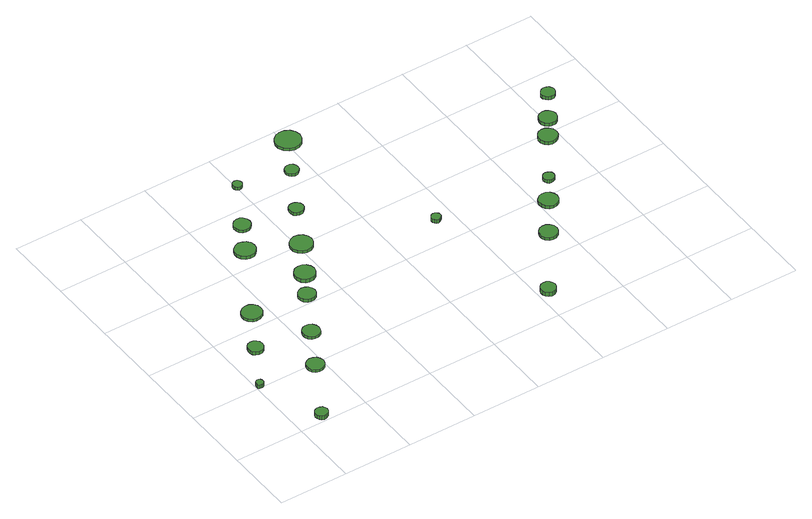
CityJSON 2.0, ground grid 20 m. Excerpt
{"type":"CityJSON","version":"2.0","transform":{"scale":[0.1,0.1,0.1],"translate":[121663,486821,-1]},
"CityObjects":{
"tree1":{"type":"SolitaryVegetationObject","attributes":{"function":"something"},"geometry":[{"type":"MultiSurface","lod":"1","boundaries":[[[0,1,2,3,4,5,6,7,8,9,10,11,12,13,14]],[[15,16,17,18,19,20,21,22,23,24,25,26,27,28,29]],[[0,29,28,1]],[[1,28,27,2]],[[2,27,26,3]],[[3,26,25,4]],[[4,25,24,5]],[[5,24,23,6]],[[6,23,22,7]],[[7,22,21,8]],[[8,21,20,9]],[[9,20,19,10]],[[10,19,18,11]],[[11,18,17,12]],[[12,17,16,13]],[[13,16,15,14]],[[14,15,29,0]]]}]},
"tree2":{"type":"SolitaryVegetationObject","attributes":{"function":"something"},"geometry":[{"type":"MultiSurface","lod":"1","boundaries":[[[30,31,32,33,34,35,36,37,38,39,40,41,42,43,44]],[[45,46,47,48,49,50,51,52,53,54,55,56,57,58,59]],[[30,59,58,31]],[[31,58,57,32]],[[32,57,56,33]],[[33,56,55,34]],[[34,55,54,35]],[[35,54,53,36]],[[36,53,52,37]],[[37,52,51,38]],[[38,51,50,39]],[[39,50,49,40]],[[40,49,48,41]],[[41,48,47,42]],[[42,47,46,43]],[[43,46,45,44]],[[44,45,59,30]]]}]},
"tree3":{"type":"SolitaryVegetationObject","attributes":{"function":"something"},"geometry":[{"type":"MultiSurface","lod":"1","boundaries":[[[60,61,62,63,64,65,66,67,68,69,70,71,72,73,74]],[[75,76,77,78,79,80,81,82,83,84,85,86,87,88,89]],[[60,89,88,61]],[[61,88,87,62]],[[62,87,86,63]],[[63,86,85,64]],[[64,85,84,65]],[[65,84,83,66]],[[66,83,82,67]],[[67,82,81,68]],[[68,81,80,69]],[[69,80,79,70]],[[70,79,78,71]],[[71,78,77,72]],[[72,77,76,73]],[[73,76,75,74]],[[74,75,89,60]]]}]},
"tree4":{"type":"SolitaryVegetationObject","attributes":{"function":"something"},"geometry":[{"type":"MultiSurface","lod":"1","boundaries":[[[90,91,92,93,94,95,96,97,98,99,100,101,102,103,104]],[[105,106,107,108,109,110,111,112,113,114,115,116,117,118,119]],[[90,119,118,91]],[[91,118,117,92]],[[92,117,116,93]],[[93,116,115,94]],[[94,115,114,95]],[[95,114,113,96]],[[96,113,112,97]],[[97,112,111,98]],[[98,111,110,99]],[[99,110,109,100]],[[100,109,108,101]],[[101,108,107,102]],[[102,107,106,103]],[[103,106,105,104]],[[104,105,119,90]]]}]},
"tree5":{"type":"SolitaryVegetationObject","attributes":{"function":"something"},"geometry":[{"type":"MultiSurface","lod":"1","boundaries":[[[120,121,122,123,124,125,126,127,128,129,130,131,132,133,134]],[[135,136,137,138,139,140,141,142,143,144,145,146,147,148,149]],[[120,149,148,121]],[[121,148,147,122]],[[122,147,146,123]],[[123,146,145,124]],[[124,145,144,125]],[[125,144,143,126]],[[126,143,142,127]],[[127,142,141,128]],[[128,141,140,129]],[[129,140,139,130]],[[130,139,138,131]],[[131,138,137,132]],[[132,137,136,133]],[[133,136,135,134]],[[134,135,149,120]]]}]},
"tree6":{"type":"SolitaryVegetationObject","attributes":{"function":"something"},"geometry":[{"type":"MultiSurface","lod":"1","boundaries":[[[150,151,152,153,154,155,156,157,158,159,160,161,162,163,164]],[[165,166,167,168,169,170,171,172,173,174,175,176,177,178,179]],[[150,179,178,151]],[[151,178,177,152]],[[152,177,176,153]],[[153,176,175,154]],[[154,175,174,155]],[[155,174,173,156]],[[156,173,172,157]],[[157,172,171,158]],[[158,171,170,159]],[[159,170,169,160]],[[160,169,168,161]],[[161,168,167,162]],[[162,167,166,163]],[[163,166,165,164]],[[164,165,179,150]]]}]},
"tree7":{"type":"SolitaryVegetationObject","attributes":{"function":"something"},"geometry":[{"type":"MultiSurface","lod":"1","boundaries":[[[180,181,182,183,184,185,186,187,188,189,190,191,192,193,194]],[[195,196,197,198,199,200,201,202,203,204,205,206,207,208,209]],[[180,209,208,181]],[[181,208,207,182]],[[182,207,206,183]],[[183,206,205,184]],[[184,205,204,185]],[[185,204,203,186]],[[186,203,202,187]],[[187,202,201,188]],[[188,201,200,189]],[[189,200,199,190]],[[190,199,198,191]],[[191,198,197,192]],[[192,197,196,193]],[[193,196,195,194]],[[194,195,209,180]]]}]},
"tree8":{"type":"SolitaryVegetationObject","attributes":{"function":"something"},"geometry":[{"type":"MultiSurface","lod":"1","boundaries":[[[210,211,212,213,214,215,216,217,218,219,220,221,222,223,224]],[[225,226,227,228,229,230,231,232,233,234,235,236,237,238,239]],[[210,239,238,211]],[[211,238,237,212]],[[212,237,236,213]],[[213,236,235,214]],[[214,235,234,215]],[[215,234,233,216]],[[216,233,232,217]],[[217,232,231,218]],[[218,231,230,219]],[[219,230,229,220]],[[220,229,228,221]],[[221,228,227,222]],[[222,227,226,223]],[[223,226,225,224]],[[224,225,239,210]]]}]},
"tree9":{"type":"SolitaryVegetationObject","attributes":{"function":"something"},"geometry":[{"type":"MultiSurface","lod":"1","boundaries":[[[240,241,242,243,244,245,246,247,248,249,250,251,252,253,254]],[[255,256,257,258,259,260,261,262,263,264,265,266,267,268,269]],[[240,269,268,241]],[[241,268,267,242]],[[242,267,266,243]],[[243,266,265,244]],[[244,265,264,245]],[[245,264,263,246]],[[246,263,262,247]],[[247,262,261,248]],[[248,261,260,249]],[[249,260,259,250]],[[250,259,258,251]],[[251,258,257,252]],[[252,257,256,253]],[[253,256,255,254]],[[254,255,269,240]]]}]},
"tree10":{"type":"SolitaryVegetationObject","attributes":{"function":"something"},"geometry":[{"type":"MultiSurface","lod":"1","boundaries":[[[270,271,272,273,274,275,276,277,278,279,280,281,282,283,284]],[[285,286,287,288,289,290,291,292,293,294,295,296,297,298,299]],[[270,299,298,271]],[[271,298,297,272]],[[272,297,296,273]],[[273,296,295,274]],[[274,295,294,275]],[[275,294,293,276]],[[276,293,292,277]],[[277,292,291,278]],[[278,291,290,279]],[[279,290,289,280]],[[280,289,288,281]],[[281,288,287,282]],[[282,287,286,283]],[[283,286,285,284]],[[284,285,299,270]]]}]},
"tree11":{"type":"SolitaryVegetationObject","attributes":{"function":"something"},"geometry":[{"type":"MultiSurface","lod":"1","boundaries":[[[300,301,302,303,304,305,306,307,308,309,310,311,312,313,314]],[[315,316,317,318,319,320,321,322,323,324,325,326,327,328,329]],[[300,329,328,301]],[[301,328,327,302]],[[302,327,326,303]],[[303,326,325,304]],[[304,325,324,305]],[[305,324,323,306]],[[306,323,322,307]],[[307,322,321,308]],[[308,321,320,309]],[[309,320,319,310]],[[310,319,318,311]],[[311,318,317,312]],[[312,317,316,313]],[[313,316,315,314]],[[314,315,329,300]]]}]},
"tree12":{"type":"SolitaryVegetationObject","attributes":{"function":"something"},"geometry":[{"type":"MultiSurface","lod":"1","boundaries":[[[330,331,332,333,334,335,336,337,338,339,340,341,342,343,344]],[[345,346,347,348,349,350,351,352,353,354,355,356,357,358,359]],[[330,359,358,331]],[[331,358,357,332]],[[332,357,356,333]],[[333,356,355,334]],[[334,355,354,335]],[[335,354,353,336]],[[336,353,352,337]],[[337,352,351,338]],[[338,351,350,339]],[[339,350,349,340]],[[340,349,348,341]],[[341,348,347,342]],[[342,347,346,343]],[[343,346,345,344]],[[344,345,359,330]]]}]},
"tree13":{"type":"SolitaryVegetationObject","attributes":{"function":"something"},"geometry":[{"type":"MultiSurface","lod":"1","boundaries":[[[360,361,362,363,364,365,366,367,368,369,370,371,372,373,374]],[[375,376,377,378,379,380,381,382,383,384,385,386,387,388,389]],[[360,389,388,361]],[[361,388,387,362]],[[362,387,386,363]],[[363,386,385,364]],[[364,385,384,365]],[[365,384,383,366]],[[366,383,382,367]],[[367,382,381,368]],[[368,381,380,369]],[[369,380,379,370]],[[370,379,378,371]],[[371,378,377,372]],[[372,377,376,373]],[[373,376,375,374]],[[374,375,389,360]]]}]},
"tree14":{"type":"SolitaryVegetationObject","attributes":{"function":"something"},"geometry":[{"type":"MultiSurface","lod":"1","boundaries":[[[390,391,392,393,394,395,396,397,398,399,400,401,402,403,404]],[[405,406,407,408,409,410,411,412,413,414,415,416,417,418,419]],[[390,419,418,391]],[[391,418,417,392]],[[392,417,416,393]],[[393,416,415,394]],[[394,415,414,395]],[[395,414,413,396]],[[396,413,412,397]],[[397,412,411,398]],[[398,411,410,399]],[[399,410,409,400]],[[400,409,408,401]],[[401,408,407,402]],[[402,407,406,403]],[[403,406,405,404]],[[404,405,419,390]]]}]},
"tree15":{"type":"SolitaryVegetationObject","attributes":{"function":"something"},"geometry":[{"type":"MultiSurface","lod":"1","boundaries":[[[420,421,422,423,424,425,426,427,428,429,430,431,432,433,434]],[[435,436,437,438,439,440,441,442,443,444,445,446,447,448,449]],[[420,449,448,421]],[[421,448,447,422]],[[422,447,446,423]],[[423,446,445,424]],[[424,445,444,425]],[[425,444,443,426]],[[426,443,442,427]],[[427,442,441,428]],[[428,441,440,429]],[[429,440,439,430]],[[430,439,438,431]],[[431,438,437,432]],[[432,437,436,433]],[[433,436,435,434]],[[434,435,449,420]]]}]},
"tree16":{"type":"SolitaryVegetationObject","attributes":{"function":"something"},"geometry":[{"type":"MultiSurface","lod":"1","boundaries":[[[450,451,452,453,454,455,456,457,458,459,460,461,462,463,464]],[[465,466,467,468,469,470,471,472,473,474,475,476,477,478,479]],[[450,479,478,451]],[[451,478,477,452]],[[452,477,476,453]],[[453,476,475,454]],[[454,475,474,455]],[[455,474,473,456]],[[456,473,472,457]],[[457,472,471,458]],[[458,471,470,459]],[[459,470,469,460]],[[460,469,468,461]],[[461,468,467,462]],[[462,467,466,463]],[[463,466,465,464]],[[464,465,479,450]]]}]},
"tree17":{"type":"SolitaryVegetationObject","attributes":{"function":"something"},"geometry":[{"type":"MultiSurface","lod":"1","boundaries":[[[480,481,482,483,484,485,486,487,488,489,490,491,492,493,494]],[[495,496,497,498,499,500,501,502,503,504,505,506,507,508,509]],[[480,509,508,481]],[[481,508,507,482]],[[482,507,506,483]],[[483,506,505,484]],[[484,505,504,485]],[[485,504,503,486]],[[486,503,502,487]],[[487,502,501,488]],[[488,501,500,489]],[[489,500,499,490]],[[490,499,498,491]],[[491,498,497,492]],[[492,497,496,493]],[[493,496,495,494]],[[494,495,509,480]]]}]},
"tree18":{"type":"SolitaryVegetationObject","attributes":{"function":"something"},"geometry":[{"type":"MultiSurface","lod":"1","boundaries":[[[510,511,512,513,514,515,516,517,518,519,520,521,522,523,524]],[[525,526,527,528,529,530,531,532,533,534,535,536,537,538,539]],[[510,539,538,511]],[[511,538,537,512]],[[512,537,536,513]],[[513,536,535,514]],[[514,535,534,515]],[[515,534,533,516]],[[516,533,532,517]],[[517,532,531,518]],[[518,531,530,519]],[[519,530,529,520]],[[520,529,528,521]],[[521,528,527,522]],[[522,527,526,523]],[[523,526,525,524]],[[524,525,539,510]]]}]},
"tree19":{"type":"SolitaryVegetationObject","attributes":{"function":"something"},"geometry":[{"type":"MultiSurface","lod":"1","boundaries":[[[540,541,542,543,544,545,546,547,548,549,550,551,552,553,554]],[[555,556,557,558,559,560,561,562,563,564,565,566,567,568,569]],[[540,569,568,541]],[[541,568,567,542]],[[542,567,566,543]],[[543,566,565,544]],[[544,565,564,545]],[[545,564,563,546]],[[546,563,562,547]],[[547,562,561,548]],[[548,561,560,549]],[[549,560,559,550]],[[550,559,558,551]],[[551,558,557,552]],[[552,557,556,553]],[[553,556,555,554]],[[554,555,569,540]]]}]},
"tree20":{"type":"SolitaryVegetationObject","attributes":{"function":"something"},"geometry":[{"type":"MultiSurface","lod":"1","boundaries":[[[570,571,572,573,574,575,576,577,578,579,580,581,582,583,584]],[[585,586,587,588,589,590,591,592,593,594,595,596,597,598,599]],[[570,599,598,571]],[[571,598,597,572]],[[572,597,596,573]],[[573,596,595,574]],[[574,595,594,575]],[[575,594,593,576]],[[576,593,592,577]],[[577,592,591,578]],[[578,591,590,579]],[[579,590,589,580]],[[580,589,588,581]],[[581,588,587,582]],[[582,587,586,583]],[[583,586,585,584]],[[584,585,599,570]]]}]},
"tree21":{"type":"SolitaryVegetationObject","attributes":{"function":"something"},"geometry":[{"type":"MultiSurface","lod":"1","boundaries":[[[600,601,602,603,604,605,606,607,608,609,610,611,612,613,614]],[[615,616,617,618,619,620,621,622,623,624,625,626,627,628,629]],[[600,629,628,601]],[[601,628,627,602]],[[602,627,626,603]],[[603,626,625,604]],[[604,625,624,605]],[[605,624,623,606]],[[606,623,622,607]],[[607,622,621,608]],[[608,621,620,609]],[[609,620,619,610]],[[610,619,618,611]],[[611,618,617,612]],[[612,617,616,613]],[[613,616,615,614]],[[614,615,629,600]]]}]},
"tree22":{"type":"SolitaryVegetationObject","attributes":{"function":"something"},"geometry":[{"type":"MultiSurface","lod":"1","boundaries":[[[630,631,632,633,634,635,636,637,638,639,640,641,642,643,644]],[[645,646,647,648,649,650,651,652,653,654,655,656,657,658,659]],[[630,659,658,631]],[[631,658,657,632]],[[632,657,656,633]],[[633,656,655,634]],[[634,655,654,635]],[[635,654,653,636]],[[636,653,652,637]],[[637,652,651,638]],[[638,651,650,639]],[[639,650,649,640]],[[640,649,648,641]],[[641,648,647,642]],[[642,647,646,643]],[[643,646,645,644]],[[644,645,659,630]]]}]},
"tree23":{"type":"SolitaryVegetationObject","attributes":{"function":"something"},"geometry":[{"type":"MultiSurface","lod":"1","boundaries":[[[660,661,662,663,664,665,666,667,668,669,670,671,672,673,674]],[[675,676,677,678,679,680,681,682,683,684,685,686,687,688,689]],[[660,689,688,661]],[[661,688,687,662]],[[662,687,686,663]],[[663,686,685,664]],[[664,685,684,665]],[[665,684,683,666]],[[666,683,682,667]],[[667,682,681,668]],[[668,681,680,669]],[[669,680,679,670]],[[670,679,678,671]],[[671,678,677,672]],[[672,677,676,673]],[[673,676,675,674]],[[674,675,689,660]]]}]}
},
"vertices":[
[23,208,19],[22,212,19],[20,216,19],[16,218,19],[11,219,19],[7,217,19],[3,214,19],[2,210,19],[2,205,19],[3,201,19],[7,198,19],[11,197,19],[16,197,19],[20,200,19],[22,203,19],[22,203,7],[20,200,7],[16,197,7],[11,197,7],[7,198,7],[3,201,7],[2,205,7],[2,210,7],[3,214,7],[7,217,7],[11,219,7],[16,218,7],[20,216,7],[22,212,7],[23,208,7],
[93,18,25],[91,26,25],[87,32,25],[80,35,25],[73,36,25],[65,34,25],[60,29,25],[57,22,25],[57,14,25],[60,7,25],[65,2,25],[73,0,25],[80,1,25],[87,5,25],[91,11,25],[91,11,12],[87,5,12],[80,1,12],[73,0,12],[65,2,12],[60,7,12],[57,14,12],[57,22,12],[60,29,12],[65,34,12],[73,36,12],[80,35,12],[87,32,12],[91,26,12],[93,18,12],
[105,330,17],[104,339,17],[98,346,17],[90,351,17],[81,352,17],[72,349,17],[65,343,17],[62,334,17],[62,325,17],[65,317,17],[72,311,17],[81,308,17],[90,309,17],[98,313,17],[104,321,17],[104,321,7],[98,313,7],[90,309,7],[81,308,7],[72,311,7],[65,317,7],[62,325,7],[62,334,7],[65,343,7],[72,349,7],[81,352,7],[90,351,7],[98,346,7],[104,339,7],[105,330,7],
[198,189,16],[195,199,16],[189,208,16],[180,213,16],[170,214,16],[160,211,16],[152,204,16],[148,194,16],[148,184,16],[152,174,16],[160,167,16],[170,164,16],[180,165,16],[189,170,16],[195,179,16],[195,179,8],[189,170,8],[180,165,8],[170,164,8],[160,167,8],[152,174,8],[148,184,8],[148,194,8],[152,204,8],[160,211,8],[170,214,8],[180,213,8],[189,208,8],[195,199,8],[198,189,8],
[181,447,16],[179,459,16],[172,469,16],[161,475,16],[149,476,16],[138,472,16],[129,464,16],[124,453,16],[124,441,16],[129,430,16],[138,422,16],[149,418,16],[161,420,16],[172,426,16],[179,435,16],[179,435,7],[172,426,7],[161,420,7],[149,418,7],[138,422,7],[129,430,7],[124,441,7],[124,453,7],[129,464,7],[138,472,7],[149,476,7],[161,475,7],[172,469,7],[179,459,7],[181,447,7],
[262,302,15],[260,312,15],[254,321,15],[245,326,15],[234,327,15],[225,324,15],[217,317,15],[213,307,15],[213,297,15],[217,287,15],[225,280,15],[234,277,15],[245,278,15],[254,283,15],[260,292,15],[260,292,7],[254,283,7],[245,278,7],[234,277,7],[225,280,7],[217,287,7],[213,297,7],[213,307,7],[217,317,7],[225,324,7],[234,327,7],[245,326,7],[254,321,7],[260,312,7],[262,302,7],
[335,427,16],[333,437,16],[327,446,16],[318,451,16],[308,452,16],[298,449,16],[290,442,16],[286,432,16],[286,422,16],[290,413,16],[298,406,16],[308,403,16],[318,404,16],[327,409,16],[333,417,16],[333,417,6],[327,409,6],[318,404,6],[308,403,6],[298,406,6],[290,413,6],[286,422,6],[286,432,6],[290,442,6],[298,449,6],[308,452,6],[318,451,6],[327,446,6],[333,437,6],[335,427,6],
[306,659,16],[304,671,16],[296,680,16],[286,686,16],[274,688,16],[262,684,16],[253,676,16],[248,665,16],[248,653,16],[253,642,16],[262,634,16],[274,630,16],[286,631,16],[296,637,16],[304,647,16],[304,647,6],[296,637,6],[286,631,6],[274,630,6],[262,634,6],[253,642,6],[248,653,6],[248,665,6],[253,676,6],[262,684,6],[274,688,6],[286,686,6],[296,680,6],[304,671,6],[306,659,6],
[381,497,17],[378,509,17],[371,519,17],[361,525,17],[348,526,17],[337,523,17],[328,514,17],[323,503,17],[323,491,17],[328,480,17],[337,471,17],[348,468,17],[361,469,17],[371,475,17],[378,485,17],[378,485,6],[371,475,6],[361,469,6],[348,468,6],[337,471,6],[328,480,6],[323,491,6],[323,503,6],[328,514,6],[337,523,6],[348,526,6],[361,525,6],[371,519,6],[378,509,6],[381,497,6],
[349,743,16],[347,753,16],[341,761,16],[333,766,16],[323,767,16],[313,764,16],[306,757,16],[302,748,16],[302,738,16],[306,729,16],[313,722,16],[323,719,16],[333,720,16],[341,725,16],[347,733,16],[347,733,7],[341,725,7],[333,720,7],[323,719,7],[313,722,7],[306,729,7],[302,738,7],[302,748,7],[306,757,7],[313,764,7],[323,767,7],[333,766,7],[341,761,7],[347,753,7],[349,743,7],
[442,598,15],[439,611,15],[431,622,15],[420,628,15],[407,630,15],[394,625,15],[384,617,15],[379,604,15],[379,591,15],[384,579,15],[394,570,15],[407,566,15],[420,568,15],[431,574,15],[439,585,15],[439,585,6],[431,574,6],[420,568,6],[407,566,6],[394,570,6],[384,579,6],[379,591,6],[379,604,6],[384,617,6],[394,625,6],[407,630,6],[420,628,6],[431,622,6],[439,611,6],[442,598,6],
[417,878,17],[415,884,17],[412,888,17],[407,891,17],[402,892,17],[396,890,17],[392,886,17],[390,881,17],[390,875,17],[392,870,17],[396,867,17],[402,865,17],[407,865,17],[412,868,17],[415,873,17],[415,873,7],[412,868,7],[407,865,7],[402,865,7],[396,867,7],[392,870,7],[390,875,7],[390,881,7],[392,886,7],[396,890,7],[402,892,7],[407,891,7],[412,888,7],[415,884,7],[417,878,7],
[497,718,16],[495,726,16],[490,733,16],[483,737,16],[474,738,16],[466,736,16],[459,730,16],[456,722,16],[456,713,16],[459,705,16],[466,699,16],[474,697,16],[483,698,16],[490,702,16],[495,709,16],[495,709,7],[490,702,7],[483,698,7],[474,697,7],[466,699,7],[459,705,7],[456,713,7],[456,722,7],[459,730,7],[466,736,7],[474,738,7],[483,737,7],[490,733,7],[495,726,7],[497,718,7],
[571,848,15],[570,856,15],[565,863,15],[558,867,15],[550,868,15],[542,865,15],[536,860,15],[533,852,15],[533,844,15],[536,837,15],[542,832,15],[550,829,15],[558,830,15],[565,834,15],[570,840,15],[570,840,7],[565,834,7],[558,830,7],[550,829,7],[542,832,7],[536,837,7],[533,844,7],[533,852,7],[536,860,7],[542,865,7],[550,868,7],[558,867,7],[565,863,7],[570,856,7],[571,848,7],
[852,92,21],[850,101,21],[845,108,21],[837,113,21],[828,114,21],[819,111,21],[813,105,21],[809,97,21],[809,88,21],[813,79,21],[819,73,21],[828,70,21],[837,71,21],[845,76,21],[850,83,21],[850,83,8],[845,76,8],[837,71,8],[828,70,8],[819,73,8],[813,79,8],[809,88,8],[809,97,8],[813,105,8],[819,111,8],[828,114,8],[837,113,8],[845,108,8],[850,101,8],[852,92,8],
[763,482,21],[762,488,21],[758,492,21],[753,495,21],[748,496,21],[742,494,21],[738,490,21],[736,485,21],[736,479,21],[738,474,21],[742,470,21],[748,468,21],[753,469,21],[758,472,21],[762,476,21],[762,476,9],[758,472,9],[753,469,9],[748,468,9],[742,470,9],[738,474,9],[736,479,9],[736,485,9],[738,490,9],[742,494,9],[748,496,9],[753,495,9],[758,492,9],[762,488,9],[763,482,9],
[646,949,15],[643,964,15],[634,976,15],[621,984,15],[606,985,15],[592,981,15],[581,971,15],[574,957,15],[574,942,15],[581,928,15],[592,918,15],[606,913,15],[621,915,15],[634,922,15],[643,934,15],[643,934,7],[634,922,7],[621,915,7],[606,913,7],[592,918,7],[581,928,7],[574,942,7],[574,957,7],[581,971,7],[592,981,7],[606,985,7],[621,984,7],[634,976,7],[643,964,7],[646,949,7],
[984,277,15],[982,288,15],[976,296,15],[966,302,15],[955,303,15],[945,300,15],[937,292,15],[933,282,15],[933,272,15],[937,262,15],[945,254,15],[955,251,15],[966,252,15],[976,258,15],[982,266,15],[982,266,6],[976,258,6],[966,252,6],[955,251,6],[945,254,6],[937,262,6],[933,272,6],[933,282,6],[937,292,6],[945,300,6],[955,303,6],[966,302,6],[976,296,6],[982,288,6],[984,277,6],
[1056,380,15],[1053,391,15],[1047,400,15],[1037,406,15],[1025,407,15],[1015,404,15],[1006,396,15],[1002,386,15],[1002,374,15],[1006,364,15],[1015,356,15],[1025,353,15],[1037,354,15],[1047,360,15],[1053,369,15],[1053,369,6],[1047,360,6],[1037,354,6],[1025,353,6],[1015,356,6],[1006,364,6],[1002,374,6],[1002,386,6],[1006,396,6],[1015,404,6],[1025,407,6],[1037,406,6],[1047,400,6],[1053,391,6],[1056,380,6],
[1095,452,17],[1094,459,17],[1090,464,17],[1084,467,17],[1078,468,17],[1071,466,17],[1066,462,17],[1063,455,17],[1063,449,17],[1066,442,17],[1071,438,17],[1078,436,17],[1084,437,17],[1090,440,17],[1094,445,17],[1094,445,6],[1090,440,6],[1084,437,6],[1078,436,6],[1071,438,6],[1066,442,6],[1063,449,6],[1063,455,6],[1066,462,6],[1071,466,6],[1078,468,6],[1084,467,6],[1090,464,6],[1094,459,6],[1095,452,6],
[1195,586,16],[1193,597,16],[1186,606,16],[1176,612,16],[1165,613,16],[1154,610,16],[1146,602,16],[1141,592,16],[1141,580,16],[1146,570,16],[1154,562,16],[1165,559,16],[1176,560,16],[1186,566,16],[1193,575,16],[1193,575,6],[1186,566,6],[1176,560,6],[1165,559,6],[1154,562,6],[1146,570,6],[1141,580,6],[1141,592,6],[1146,602,6],[1154,610,6],[1165,613,6],[1176,612,6],[1186,606,6],[1193,597,6],[1195,586,6],
[1233,644,16],[1231,654,16],[1225,663,16],[1216,668,16],[1205,669,16],[1195,666,16],[1187,659,16],[1183,649,16],[1183,638,16],[1187,629,16],[1195,621,16],[1205,618,16],[1216,619,16],[1225,625,16],[1231,633,16],[1231,633,6],[1225,625,6],[1216,619,6],[1205,618,6],[1195,621,6],[1187,629,6],[1183,638,6],[1183,649,6],[1187,659,6],[1195,666,6],[1205,669,6],[1216,668,6],[1225,663,6],[1231,654,6],[1233,644,6],
[1283,723,17],[1281,731,17],[1276,738,17],[1269,742,17],[1261,743,17],[1253,741,17],[1247,735,17],[1243,728,17],[1243,719,17],[1247,712,17],[1253,706,17],[1261,704,17],[1269,704,17],[1276,709,17],[1281,715,17],[1281,715,6],[1276,709,6],[1269,704,6],[1261,704,6],[1253,706,6],[1247,712,6],[1243,719,6],[1243,728,6],[1247,735,6],[1253,741,6],[1261,743,6],[1269,742,6],[1276,738,6],[1281,731,6],[1283,723,6]
]}
